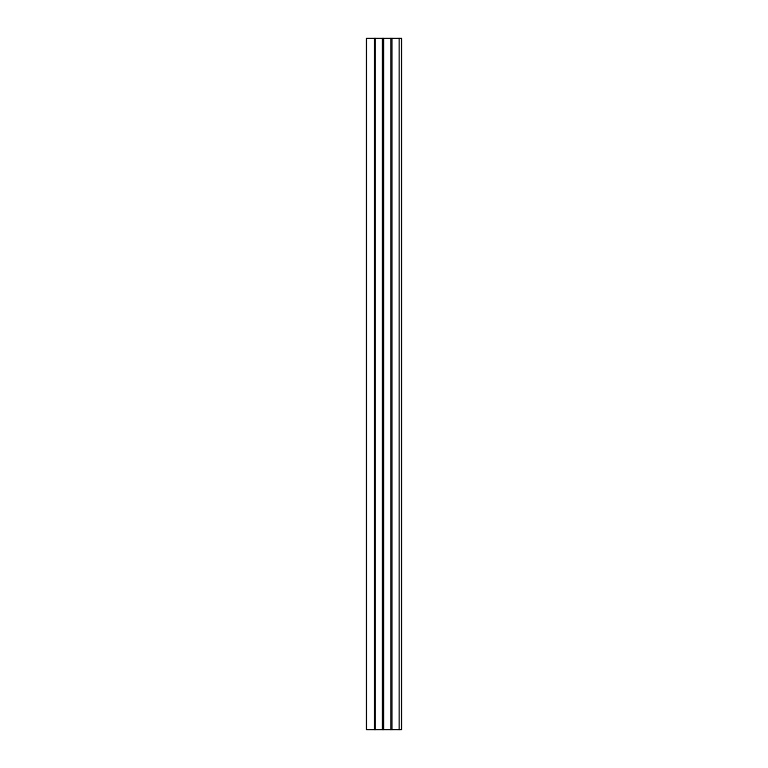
<?xml version="1.0" encoding="UTF-8"?>
<svg xmlns="http://www.w3.org/2000/svg" width="768" height="768" viewBox="0 0 768 768"><rect width="100%" height="100%" fill="white"/><g stroke="black" fill="none" stroke-linecap="round" stroke-linejoin="round"><path stroke-width="1.15" d="M399.206 38.4L399.206 729.6M392.006 38.4L392.006 729.6M390.778 38.4L390.778 729.6M383.578 38.4L383.578 729.6M382.445 38.4L382.445 729.6M375.245 38.4L375.245 729.6M374.525 38.4L374.525 729.6M401.53 38.4L366.47 38.4L366.47 729.6L401.53 729.6L401.53 38.4"/></g></svg>
